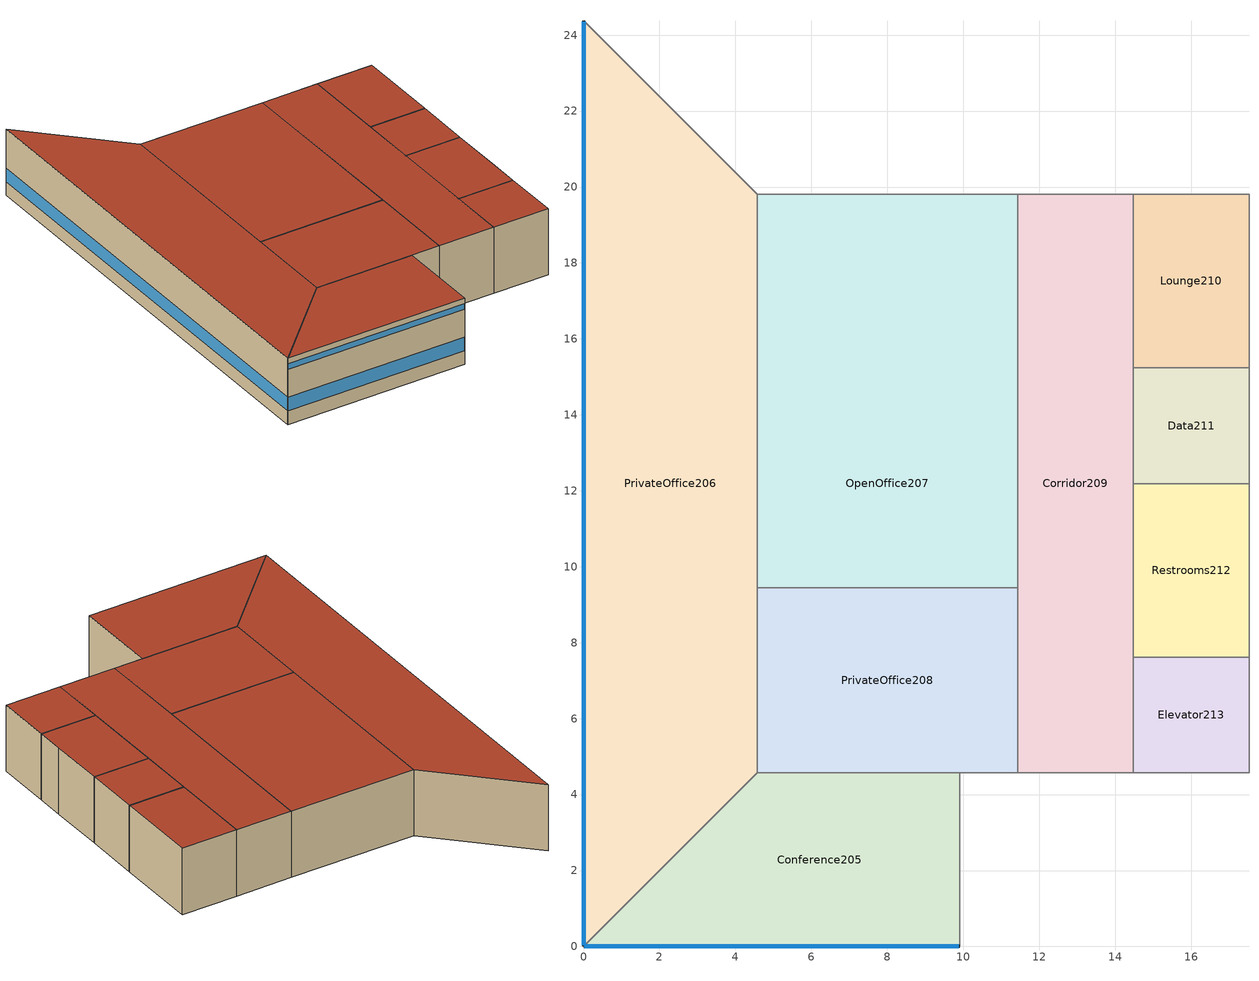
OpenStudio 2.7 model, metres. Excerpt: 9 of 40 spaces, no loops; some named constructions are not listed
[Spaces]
PrivateOffice206
 floor to OpenOffice108: 0,24.38 4.57,19.81 4.57,4.57 0,0 z3.66
 wall outside (Typical Insulated Steel Framed Exterior Wall R-11.9): 0,24.38 0,0 z3.66:7.32
 wall to OpenOffice201: 4.57,19.81 0,24.38 z3.66:7.32
 wall to OpenOffice207: 4.57,9.45 4.57,19.81 z3.66:7.32
 wall to PrivateOffice208: 4.57,4.57 4.57,9.45 z3.66:7.32
 wall to Conference205: 0,0 4.57,4.57 z3.66:7.32
 window (AEDG-SmMdOff View Glazing EastWest): 0,24.36 0,0.03 z4.42:5.15
 roof outside (Typical IEAD Roof - Highly Reflective R-25.64): 0,0 4.57,4.57 4.57,19.81 0,24.38 z7.32
Conference205
 floor to Conference107: 9.91,4.57 9.91,0 0,0 4.57,4.57 z3.66
 wall outside (Typical Insulated Steel Framed Exterior Wall R-11.9): 0,0 9.91,0 z3.66:7.32
 wall to PrivateOffice208: 9.91,4.57 4.57,4.57 z3.66:7.32
 wall to OpenOffice204: 9.91,0 9.91,4.57 z3.66:7.32
 window (AEDG-SmMdOff View Glazing South): 0.03,0 9.88,0 z4.42:5.15
 window (AEDG-SmMdOff Daylight Glazing South): 0.03,0 9.88,0 z6.71:7.01
 roof outside (Typical IEAD Roof - Highly Reflective R-25.64): 9.91,0 9.91,4.57 4.57,4.57 0,0 z7.32
PrivateOffice208
 floor to OpenOffice110: 11.43,9.45 11.43,4.57 4.57,4.57 4.57,9.45 z3.66
 wall to OpenOffice207: 11.43,9.45 4.57,9.45 z3.66:7.32
 wall to Corridor209: 11.43,4.57 11.43,9.45 z3.66:7.32
 wall to OpenOffice204: 9.91,4.57 11.43,4.57 z3.66:7.32
 roof outside (Typical IEAD Roof - Highly Reflective R-25.64): 11.43,4.57 11.43,9.45 4.57,9.45 4.57,4.57 z7.32
Corridor209
 floor to Corridor111: 14.48,19.81 14.48,4.57 11.43,4.57 11.43,19.81 z3.66
 wall to OpenOffice204: 11.43,4.57 14.48,4.57 z3.66:7.32
 wall to OpenOffice207: 11.43,19.81 11.43,9.45 z3.66:7.32
 wall to OpenOffice201: 14.48,19.81 11.43,19.81 z3.66:7.32
 wall to Lounge210: 14.48,15.24 14.48,19.81 z3.66:7.32
 wall to Data211: 14.48,12.19 14.48,15.24 z3.66:7.32
 wall to Restrooms212: 14.48,7.62 14.48,12.19 z3.66:7.32
 wall to Elevator213: 14.48,4.57 14.48,7.62 z3.66:7.32
 roof outside (Typical IEAD Roof - Highly Reflective R-25.64): 14.48,4.57 14.48,19.81 11.43,19.81 11.43,4.57 z7.32
Elevator213
 floor to Elevator115: 17.53,7.62 17.53,4.57 14.48,4.57 14.48,7.62 z3.66
 wall to OpenOffice204: 14.48,4.57 17.53,4.57 z3.66:7.32
 wall to Restrooms212: 17.53,7.62 14.48,7.62 z3.66:7.32
 wall to Stairs216: 17.53,4.57 17.53,7.62 z3.66:7.32
 roof outside (Typical IEAD Roof - Highly Reflective R-25.64): 17.53,4.57 17.53,7.62 14.48,7.62 14.48,4.57 z7.32
Restrooms212
 floor to Restrooms114: 17.53,12.19 17.53,7.62 14.48,7.62 14.48,12.19 z3.66
 wall to Data211: 17.53,12.19 14.48,12.19 z3.66:7.32
 wall to MEEL215: 17.53,9.14 17.53,12.19 z3.66:7.32
 wall to Stairs216: 17.53,7.62 17.53,9.14 z3.66:7.32
 roof outside (Typical IEAD Roof - Highly Reflective R-25.64): 17.53,7.62 17.53,12.19 14.48,12.19 14.48,7.62 z7.32
OpenOffice207
 floor to OpenOffice110: 11.43,14.94 11.43,9.45 4.57,9.45 4.57,14.94 z3.66
 floor to PrivateOffice109: 11.43,19.81 11.43,14.94 4.57,14.94 4.57,19.81 z3.66
 wall to OpenOffice201: 11.43,19.81 4.57,19.81 z3.66:7.32
 roof outside (Typical IEAD Roof - Highly Reflective R-25.64): 11.43,9.45 11.43,19.81 4.57,19.81 4.57,9.45 z7.32
Data211
 floor to Data113: 17.53,15.24 17.53,12.19 14.48,12.19 14.48,15.24 z3.66
 wall to Lounge210: 17.53,15.24 14.48,15.24 z3.66:7.32
 wall to MEEL215: 17.53,12.19 17.53,15.24 z3.66:7.32
 roof outside (Typical IEAD Roof - Highly Reflective R-25.64): 17.53,12.19 17.53,15.24 14.48,15.24 14.48,12.19 z7.32
Lounge210
 floor to Lounge112: 17.53,19.81 17.53,15.24 14.48,15.24 14.48,19.81 z3.66
 wall to Storage214: 17.53,15.24 17.53,19.81 z3.66:7.32
 wall to OpenOffice201: 17.53,19.81 14.48,19.81 z3.66:7.32
 roof outside (Typical IEAD Roof - Highly Reflective R-25.64): 17.53,15.24 17.53,19.81 14.48,19.81 14.48,15.24 z7.32
[Schedule:Ruleset]
Name | Default Day Schedule | Summer Design Day Schedule | Winter Design Day Schedule
General Equipment | General Equipment Default | General Equipment Summer Design Day 3 | General Equipment Winter Design Day 3
General Occupancy | General Occupancy Default | General Occupancy Summer Design Day 3 | General Occupancy Winter Design Day 3
General Infiltration | General Infiltration Default | General Infiltration Summer Design Day 3 | General Infiltration Winter Design Day 3
24 Hr Service Lighting | 24 Hr Service Lighting Default | 24 Hr Service Lighting Summer Design Day 3 | 24 Hr Service Lighting Winter Design Day 3
24 Hr Service Infiltration | 24 Hr Service Infiltration Default | 24 Hr Service Infiltration Summer Design Day 3 | 24 Hr Service Infiltration Winter Design Day 3
24 Hr Service HVAC Availability | 24 Hr Service HVAC Availability Default | 24 Hr Service HVAC Availability Summer Design Day 3 | 24 Hr Service HVAC Availability Winter Design Day 3
24 Hr Service Equipment - Controls Reduction | 24 Hr Service Equipment Default 1 | 24 Hr Service Equipment Summer Design Day 4 | 24 Hr Service Equipment Winter Design Day 4
General Equipment - Controls Reduction | General Equipment Default 1 | General Equipment Summer Design Day 4 | General Equipment Winter Design Day 4
24 Hr Service Lighting - Controls Reduction | 24 Hr Service Lighting Default 1 | 24 Hr Service Lighting Summer Design Day 4 | 24 Hr Service Lighting Winter Design Day 4
General Lighting - Controls Reduction | General Lighting Default 1 | General Lighting Summer Design Day 4 | General Lighting Winter Design Day 4
[Schedule:Day]
General Equipment Default: 8, 0, 0.1, 9, 0, 0.4, 12, 0, 0.65, 13, 0, 0.5, 16, 0, 0.65, 17, 0, 0.4, 18, 0, 0.2, 24, 0, 0.1
General Occupancy Default: 6, 0, 0, 7, 0, 0.1, 8, 0, 0.2, 12, 0, 0.95, 13, 0, 0.5, 17, 0, 0.95, 18, 0, 0.3, 22, 0, 0.1, 24, 0, 0.05
General Occupancy Sat Day; General Occupancy Sat Day 1: 6, 0, 0, 8, 0, 0.1, 12, 0, 0.3, 17, 0, 0.1, 19, 0, 0.05, 24, 0, 0
General Occupancy Sun Day; General Occupancy Sun Day 1: 6, 0, 0, 18, 0, 0.05, 24, 0, 0
General Infiltration Default: 6, 0, 1, 22, 0, 0.25, 24, 0, 1
24 Hr Service Lighting Default; 24 Hr Service Lighting Sat Day 1; 24 Hr Service Lighting Sun Day 1; Schedule Day 1: 24, 0, 0.05
24 Hr Service Infiltration Default; 24 Hr Service Infiltration Sat Day 1; 24 Hr Service Infiltration Sun Day 1: 24, 0, 0.25
24 Hr Service HVAC Availability Default; General Equipment Summer Design Day 3; General Occupancy Summer Design Day 3; General Infiltration Sun Day 1; General Infiltration Winter Design Day 3; General Infiltration Summer Design Day 3; 24 Hr Service Equipment Sat Day 1; 24 Hr Service Equipment Sun Day 1; 24 Hr Service Lighting Summer Design Day 3; 24 Hr Service Infiltration Winter Design Day 3; 24 Hr Service Infiltration Summer Design Day 3; 24 Hr Service HVAC Availability Sat Day 1; 24 Hr Service HVAC Availability Sun Day 1; 24 Hr Service HVAC Availability Winter Design Day 3; 24 Hr Service HVAC Availability Summer Design Day 3; Schedule Day 46; Schedule Day 47; 24 Hr Service Equipment Summer Design Day 4; General Equipment Summer Design Day 4; 24 Hr Service Lighting Summer Design Day 4; General Lighting Summer Design Day 4: 24, 0, 1
General Equipment Sat Day 1: 8, 0, 0.1, 14, 0, 0.2, 24, 0, 0.1
General Equipment Sun Day 1; General Equipment Sun Day 2: 24, 0, 0.1
General Equipment Winter Design Day 3; General Lighting Sun Day 1; General Occupancy Winter Design Day 3; General HVAC Availability Sun Day 1; 24 Hr Service Lighting Winter Design Day 3; Schedule Day 14; Schedule Day 44; 24 Hr Service Equipment Winter Design Day 4; General Equipment Winter Design Day 4; 24 Hr Service Lighting Winter Design Day 4; General Lighting Winter Design Day 4; General Lighting Sun Day 2: 24, 0, 0
General Lighting Sat Day 1: 4, 0, 0, 5, 0, 0.017, 6, 0, 0.05, 7, 0, 0.1, 15, 0, 0.15, 16, 0, 0.1, 17, 0, 0.05, 19, 0, 0.025, 24, 0, 0
General Infiltration Sat Day 1: 6, 0, 1, 15, 0, 0.25, 24, 0, 1
General HVAC Availability Sat Day 1: 6, 0, 0, 15, 0, 1, 24, 0, 0
Schedule Day 12: 6, 0, 0, 8, 0, 0.025, 14, 0, 0.1, 17, 0, 0.025, 24, 0, 0
24 Hr Service Equipment Default 1; 24 Hr Service Equipment Sun Day 2; 24 Hr Service Equipment Sat Day 2: 24, 0, 0.95
General Equipment Default 1: 8, 0, 0.1, 9, 0, 0.3, 12, 0, 0.6, 13, 0, 0.45, 16, 0, 0.6, 17, 0, 0.3, 18, 0, 0.1, 24, 0, 0.1
General Equipment Sat Day 2: 8, 0, 0.1, 14, 0, 0.1, 24, 0, 0.1
24 Hr Service Lighting Default 1; 24 Hr Service Lighting Sun Day 2; 24 Hr Service Lighting Sat Day 2: 24, 0, 0.0425
General Lighting Default 1: 4, 0, 0, 5, 0, 0.03655, 6, 0, 0.0986, 7, 0, 0.16235, 8, 0, 0.30515, 17, 0, 0.408, 18, 0, 0.2822, 19, 0, 0.16745, 20, 0, 0.06545, 21, 0, 0.0357, 22, 0, 0.12665, 23, 0, 0.06205, 24, 0, 0.02295
General Lighting Sat Day 2: 4, 0, 0, 5, 0, 0.01445, 6, 0, 0.0425, 7, 0, 0.085, 15, 0, 0.1275, 16, 0, 0.085, 17, 0, 0.0425, 19, 0, 0.02125, 24, 0, 0
[Schedule:Rule] Date Specification Type=DateRange; Start Month=1; Start Day=1; End Month=12; End Day=31
Name | Schedule Ruleset | Rule Order | Day Schedule | Apply Saturday | Apply Sunday
General Occupancy Sat Day Rule | General Occupancy | 3 | General Occupancy Sat Day | Yes
General Occupancy Sun Day Rule | General Occupancy | 2 | General Occupancy Sun Day |  | Yes
General Equipment Sat Day Rule 1 | General Equipment | 1 | General Equipment Sat Day 1 | Yes
General Equipment Sun Day Rule 1 | General Equipment | 0 | General Equipment Sun Day 1 |  | Yes
General Occupancy Sat Day Rule 1 | General Occupancy | 1 | General Occupancy Sat Day 1 | Yes
General Occupancy Sun Day Rule 1 | General Occupancy | 0 | General Occupancy Sun Day 1 |  | Yes
General Infiltration Sat Day Rule 1 | General Infiltration | 1 | General Infiltration Sat Day 1 | Yes
General Infiltration Sun Day Rule 1 | General Infiltration | 0 | General Infiltration Sun Day 1 |  | Yes
24 Hr Service Lighting Sat Day Rule 1 | 24 Hr Service Lighting | 1 | 24 Hr Service Lighting Sat Day 1 | Yes
24 Hr Service Lighting Sun Day Rule 1 | 24 Hr Service Lighting | 0 | 24 Hr Service Lighting Sun Day 1 |  | Yes
24 Hr Service Infiltration Sat Day Rule 1 | 24 Hr Service Infiltration | 1 | 24 Hr Service Infiltration Sat Day 1 | Yes
24 Hr Service Infiltration Sun Day Rule 1 | 24 Hr Service Infiltration | 0 | 24 Hr Service Infiltration Sun Day 1 |  | Yes
24 Hr Service HVAC Availability Sat Day Rule 1 | 24 Hr Service HVAC Availability | 1 | 24 Hr Service HVAC Availability Sat Day 1 | Yes
24 Hr Service HVAC Availability Sun Day Rule 1 | 24 Hr Service HVAC Availability | 0 | 24 Hr Service HVAC Availability Sun Day 1 |  | Yes
24 Hr Service Equipment Sun Day Rule 2 | 24 Hr Service Equipment - Controls Reduction | 0 | 24 Hr Service Equipment Sun Day 2 |  | Yes
24 Hr Service Equipment Sat Day Rule 2 | 24 Hr Service Equipment - Controls Reduction | 1 | 24 Hr Service Equipment Sat Day 2 | Yes
General Equipment Sun Day Rule 2 | General Equipment - Controls Reduction | 0 | General Equipment Sun Day 2 |  | Yes
General Equipment Sat Day Rule 2 | General Equipment - Controls Reduction | 1 | General Equipment Sat Day 2 | Yes
24 Hr Service Lighting Sun Day Rule 2 | 24 Hr Service Lighting - Controls Reduction | 0 | 24 Hr Service Lighting Sun Day 2 |  | Yes
24 Hr Service Lighting Sat Day Rule 2 | 24 Hr Service Lighting - Controls Reduction | 1 | 24 Hr Service Lighting Sat Day 2 | Yes
General Lighting Sun Day Rule 2 | General Lighting - Controls Reduction | 0 | General Lighting Sun Day 2 |  | Yes
General Lighting Sat Day Rule 2 | General Lighting - Controls Reduction | 1 | General Lighting Sat Day 2 | Yes
